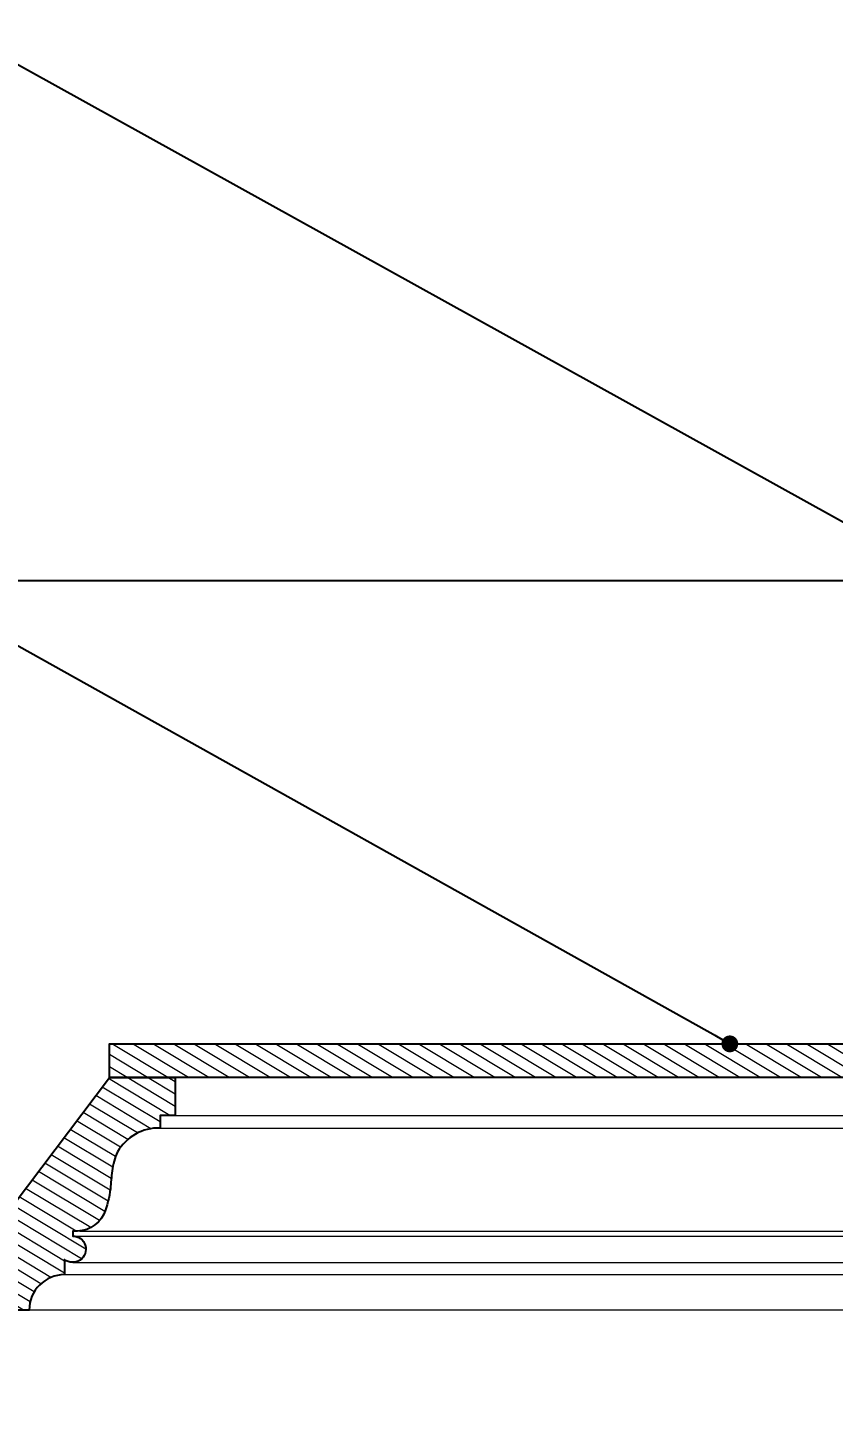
# Model space of a CAD drawing. Header units: inches. Extents: x 230831 to 416194, y 441295 to 526666.
# Drawn here: x 235203 to 235681, y 452349 to 453179 of the extents above; entities that cross this region are included whole.
import ezdxf

# ---------------------------------------------------------------- set-up
doc = ezdxf.new("R2010")
doc.units = ezdxf.units.IN
doc.header["$MEASUREMENT"] = 0
for name, color, linetype in [('A-DIMESNION-1', 7, 'Continuous'), ('CQ Grg Gypsum', 41, 'Continuous'), ('CQ section wall', 3, 'Continuous'), ('CQ_callout', 34, 'Continuous'), ('xref grd floor$2$CQ Wall hatch_CHB', 8, 'Continuous')]:
    doc.layers.add(name, color=color, linetype=linetype)
doc.layers.add('CQ gypsum 2', color=42, linetype='Continuous', lineweight=0)
doc.layers.add('CQ Gypsum Hatch', color=8, linetype='Continuous', lineweight=20)
doc.styles.get("Standard").update_dxf_attribs({"font": 'arial.ttf'})
doc.dimstyles.new('chester 25', dxfattribs={"dimscale": 0.25, "dimtxt": 150, "dimasz": 100, "dimexe": 10, "dimexo": 20, "dimgap": 80, "dimtad": 1, "dimdec": 0, "dimzin": 0, "dimdsep": 46, "dimtxsty": 'Standard', "dimblk": 'DOT', "dimcen": 50, "dimclrd": 1, "dimclre": 1, "dimclrt": 3, "dimadec": 0, "dimazin": 0, "dimtfac": 1, "dimtdec": 0, "dimtofl": 0, "dimtmove": 0, "dimatfit": 3, "dimfxl": 1, "dimtolj": 1, "dimtzin": 0, "dimlwd": -1, "dimarcsym": 0})
doc.dimstyles.get("Standard").update_dxf_attribs({"dimtxt": 0.18, "dimasz": 0.18, "dimexe": 0.18, "dimexo": 0.0625, "dimgap": 0.09, "dimtad": 0, "dimtih": 1, "dimtoh": 1, "dimdec": 4, "dimzin": 0, "dimdsep": 46, "dimtxsty": 'Standard', "dimcen": 0.09, "dimadec": 0, "dimazin": 0, "dimtfac": 1, "dimtdec": 4, "dimtofl": 0, "dimtmove": 0, "dimatfit": 3, "dimfxl": 1, "dimtolj": 1, "dimtzin": 0, "dimarcsym": 0})
pattern_1 = [(211.0285767170143, (0, 0), (3.221659560689484, -5.355689467754646), [])]

# ---------------------------------------------------------------- blocks, each defined once
blk = doc.blocks.new('SECTION A AND B')
at = {"layer": 'xref grd floor$2$CQ Wall hatch_CHB', "extrusion": (2.772420434295382e-08, -3.397086406510971e-09, 0.9999999999999997)}
h = blk.add_hatch(dxfattribs=at)
h.set_pattern_fill('AR-CONC', color=256, scale=10, angle=-13.97142328298568, style=0)
h.set_pattern_definition([(36.02857671701432, (-1.13686837721616e-13, 0), (68.08902030313811, -23.40695012282138), [7.5, -82.5]), (341.0285767170143, (-1.13686837721616e-13, 0), (4.696115536243854, 76.34393155101377), [6, -66]), (86.48002117701432, (5.674084953584043, -1.950579099106383), (72.78513543292053, 52.93698073081792), [6.374019199999999, -70.1142112]), (32.21277671701431, (4.828758459330061, 19.4083253203734), (99.57057156855136, -41.82951326026698), [11.25, -123.75]), (82.66421220701432, (13.12630211951353, 15.92253007405429), (114.2200327004979, 71.963769638355), [9.5610342, -105.171376]), (337.2127407070143, (4.828758459330061, 19.4083253203734), (114.2200326282029, 71.96376960434766), [9, -99.0000001]), (7.028576717014317, (13.3257315046842, 12.14186476061497), (48.20408439676903, -53.482391937558), [7.5, -82.5]), (312.0285767170143, (13.3257315046842, 12.14186476061497), (41.11958765836167, 64.49518506525843), [6, -66]), (57.48002145701431, (17.34273850980571, 7.684998795658815), (89.32367130771905, 11.0127931513372), [6.374019000000001, -70.1142112]), (23.52857671701431, (-1.13686837721616e-13, 0), (9.217332202968066, 32.01097604041664), [0, -65.19999999999999, 0, -67, 0, -66.25]), (353.5285767170143, (-1.13686837721616e-13, 0), (35.05129027384105, 31.92285780031193), [0, -38.2, 0, -63.7, 0, -25.25]), (313.5285767170143, (-21.64028273221652, 5.384065682153131), (51.25843738430945, -15.07725946313946), [0, -25, 0, -78, 0, -103.5]), (303.5285767170143, (-31.34444539240314, 7.798444911818211), (59.01024838598841, -4.365975426402727), [0, -32.5, 0, -51.8, 0, -73.5])])
h.paths.add_polyline_path([(234206.6824561684, 453817.1762365347), (234206.6824561684, 453567.1762365348), (236854.1733847183, 453567.1762365348), (236854.1733847183, 453817.1762365348)])
h.paths.add_polyline_path([(234206.6824561684, 449317.1762365348), (234206.6824561684, 449117.1762365348), (236854.1733847183, 449117.1762365348), (236854.1733847183, 449317.1762365348)])
h = blk.add_hatch(dxfattribs=at)
h.set_pattern_fill('ANSI31,_O', color=8, scale=150, angle=76.02857671701435)
h.set_pattern_definition([(121.0285767170143, (-1.13686837721616e-13, 0), (-16.06706840326394, -9.664978682068453), [])])
h.paths.add_polyline_path([(234504.1733847185, 453567.1762365348), (234404.1738281932, 453567.1762365348), (234404.1738281934, 452067.1762365347), (234504.1733847184, 452067.1185752425)])
h.paths.add_polyline_path([(236754.1732899436, 453567.1762365348), (236754.1732899436, 449317.1762365348), (236854.1733847183, 449317.1762365348), (236854.1733847183, 453567.1762365348)])
blk = doc.blocks.new('_Dot')
at = {"color": 0, "linetype": 'ByBlock', "lineweight": -2}
blk.add_line((-0.5, 0), (-1, 0), dxfattribs=at)
at = {"color": 0, "linetype": 'ByBlock', "const_width": 0.5}
blk.add_lwpolyline([(-0.25, 0, 1), (0.25, 0, 1)], format="xyb", close=True, dxfattribs=at)
blk = doc.blocks.new('*D219')
at = {"layer": 'A-DIMESNION-1', "color": 1, "lineweight": -2, "ltscale": 0.05, "transparency": 16777216}
for p, q in [((236321.5089353906, 452850.2154060968), (233364.0999054055, 452850.2154060968)), ((234831.8532837918, 449417.1538911526), (233364.0999054055, 449417.1538911526))]:
    blk.add_line(p, q, dxfattribs=at)
at = {"layer": 'A-DIMESNION-1', "color": 1, "ltscale": 0.05, "transparency": 16777216}
blk.add_line((233366.5999054055, 452825.2154060968), (233366.5999054055, 449442.1538911526), dxfattribs=at)
at = {"layer": 'Defpoints', "color": 0, "linetype": 'Continuous', "ltscale": 0.05, "transparency": 16777216}
for p in [(236326.5089353906, 452850.2154060968, 0.0002310137692535668), (233366.5999054055, 449417.1538911526), (234836.8532837918, 449417.1538911525, -2.213903546725328e-07)]:
    blk.add_point(p, dxfattribs=at)
at = {"layer": 'A-DIMESNION-1', "color": 1, "linetype": 'Continuous', "ltscale": 0.05, "transparency": 16777216, "xscale": 25, "yscale": 25, "zscale": 25}
for p, rotation in [((233366.5999054055, 452850.2154060968), 90), ((233366.5999054055, 449417.1538911526), 270)]:
    blk.add_blockref('_Dot', p, dxfattribs=dict(at, rotation=rotation))
at = {"layer": 'A-DIMESNION-1', "color": 3, "linetype": 'Continuous', "ltscale": 0.05, "transparency": 16777216, "insert": (233327.4406284614, 451133.6846486247), "char_height": 37.5, "attachment_point": 5, "rotation": 90.00000000000001}
blk.add_mtext('\\A1;3433', dxfattribs=at)
blk = doc.blocks.new('section ceiling a and b')
at = {"layer": 'CQ Gypsum Hatch'}
h = blk.add_hatch(dxfattribs=at)
h.set_pattern_fill('ANSI31', color=256, scale=50, angle=166.0285767170143, style=0)
h.set_pattern_definition(pattern_1)
h.paths.add_polyline_path([(157258.9229848189, 36401.44602513051), (157995.7102610377, 36401.44435781019), (157995.7102610378, 36421.444357812), (157258.9229848189, 36421.44602565636)])
h = blk.add_hatch(dxfattribs=at)
h.set_pattern_fill('ANSI31', color=256, scale=50, angle=166.0285767170143, style=0)
h.set_pattern_definition(pattern_1)
edge = h.paths.add_edge_path()
edge.add_arc((158022.3166229481, 36263.40425630187), 21, -2.2737367544323206e-12, 90, ccw=False)
edge.add_line((158043.3166229481, 36263.40425630187), (158092.3166229481, 36263.40425630187))
edge.add_line((158092.3166229481, 36263.40425630187), (158092.3166229481, 36283.40425630187))
edge.add_line((158092.3166229481, 36283.40425630187), (158112.3166229481, 36283.40425630187))
edge.add_line((158112.3166229482, 36283.40425630187), (158112.3166225071, 36326.44435842511))
edge.add_line((158112.316622507, 36326.4443584251), (158052.3166229481, 36326.4443578102))
edge.add_line((158052.3166229483, 36326.44435781019), (157995.7102610376, 36401.44435781021))
edge.add_line((157995.7102610376, 36401.44435781025), (157956.6384096705, 36401.44435781208))
edge.add_line((157956.6384096705, 36401.44435781206), (157956.6384096705, 36378.94435781025))
edge.add_line((157956.6384096704, 36378.94435781025), (157965.6384096704, 36378.94435781025))
edge.add_line((157965.6384096705, 36378.94435781025), (157965.6384096705, 36371.44435781024))
edge.add_arc((157966.5269486951, 36343.50823277532), 27.95025194104477, 29.519025341355814, 91.8217408189401, ccw=False)
edge.add_arc((157958.3869741295, 36341.8678555899), 35.93479784867257, 6.527251481722715, 25.396680804682887, ccw=False)
edge.add_arc((157662.7958070575, 36307.80450232368), 333.4821786609712, 4.751447811112314, 6.568657367758419, ccw=False)
edge.add_arc((158048.2930958544, 36341.16891511763), 53.47024035375853, 186.1635720952399, 202.8448179782434)
edge.add_arc((158015.3125313123, 36328.27734397881), 18.09530210375618, 205.771492876495, 276.8309702012117)
edge.add_line((158017.4647988601, 36310.31049387564), (158017.4647988601, 36307.31049387562))
edge.add_arc((158017.4647988601, 36299.51098522748), 7.79950864818192, 90.00000000000001, 308.4673023859826)
edge.add_line((158022.3166229481, 36293.40425630182), (158022.3166229481, 36284.40425630188))
at = {"layer": 'CQ Grg Gypsum', "elevation": -1.137237648599597e-06}
blk.add_lwpolyline([(157258.9229848189, 36401.44602513051), (157995.7102610377, 36401.44435781019), (157995.7102610378, 36421.444357812), (157258.9229848189, 36421.44602565636)], close=True, dxfattribs=at)
at = {"layer": 'CQ Grg Gypsum', "elevation": -1.466518336030662e-07}
blk.add_lwpolyline([(158022.3166229482, 36284.40425630176, -0.4142135623731066), (158043.3166229482, 36263.40425630176), (158092.3166229482, 36263.40425630176), (158092.3166229482, 36283.40425630176), (158112.3166229483, 36283.40425630176), (158112.3166225071, 36326.44435842498), (158052.3166229485, 36326.44435781008), (157995.7102610378, 36401.44435781013), (157956.6384096706, 36401.44435781194), (157956.6384096706, 36378.94435781013), (157965.6384096706, 36378.94435781013), (157965.6384096706, 36371.44435781013, -0.278747496337859), (157990.8490381429, 36357.27967236855, -0.0825199636140551), (157994.0888390491, 36345.95277146332, -0.0079292386621575), (157995.1319440959, 36335.42796160997, 0.0729144724568153), (157999.0170747008, 36320.40981246956, 0.32038865801881), (158017.4647988602, 36310.31049387553), (158017.4647988602, 36307.31049387559, 1.408012182039748), (158022.3166229482, 36293.4042563017)], format="xyb", close=True, dxfattribs=at)

msp = doc.modelspace()

# ---------------------------------------------------------------- linework, layer by layer
at = {"layer": 'CQ gypsum 2', "extrusion": (2.772420434295382e-08, -3.397086406510971e-09, 0.9999999999999997)}
for p, q in [((235290.6791341417, 452532.714670496, 0.001330890221583523), (235958.3227076262, 452532.7146704961, 0.001312380334723981)), ((235281.6791341416, 452525.214670496, 0.001331114261274565), (235960.1507276463, 452525.2146704961, 0.001312304176175349)), ((235229.852744952, 452461.0808065615, 0.001332333238401443), (236010.1490968158, 452461.0808065615, 0.001310700142894309)), ((235234.1572847123, 452464.0808065615, 0.001332224089720747), (236010.1490968159, 452464.0808065615, 0.001310710334153528)), ((235229.8556970384, 452445.4817892651, 0.001332280165347585), (236015.000920904, 452445.4817892651, 0.001310512638722241)), ((235225.000920864, 452438.1745689876, 0.001332389936895609), (236015.2654983191, 452438.1745689877, 0.001310480480265247)), ((236055.9597101056, 452417.1745689876, 0.001309280926807567), (235204.000920864, 452417.1745689877, 0.001332900806372273))]:
    msp.add_line(p, q, dxfattribs=at)
at = {"layer": 'CQ gypsum 2', "elevation": 0.0003581055442671624}
msp.add_lwpolyline([(235134.9180727653, 452417.2205928719), (236130.0057227931, 452417.2362239471), (236130.0057227931, 449567.0869789211), (235134.9180727653, 449567.0713478459)], close=True, dxfattribs=at)

# ---------------------------------------------------------------- block references
at = {"layer": 'CQ Grg Gypsum', "lineweight": 0, "extrusion": (2.772420434295382e-08, -3.397086406510971e-09, 0.9999999999999997), "xscale": -1}
msp.add_blockref('section ceiling a and b', (393247.317543812, 416153.770312127, 0.006316991008215804), dxfattribs=at)
at = {"layer": 'CQ section wall'}
msp.add_blockref('SECTION A AND B', (610.7446880468051, 0, 0.0002905160519317026), dxfattribs=at)

# ---------------------------------------------------------------- dimensions: what is measured, and where the dimension line sits
at = {"layer": 'A-DIMESNION-1', "color": 64, "linetype": 'Continuous', "ltscale": 0.05}
dim = msp.add_linear_dim(base=(233366.5999054055, 449417.1538911526, 0.001072237472688593), p1=(236326.5089353906, 452850.2154060968, 0.00130325124194216), p2=(234836.8532837917, 449417.1538911525, 0.001072016082333921), angle=90, dimstyle='chester 25', dxfattribs=at)
dim.commit()
dim.dimension.update_dxf_attribs({"geometry": '*D219', "text_midpoint": (233327.4406284614, 451133.6846486247, 0.001072237472688593)})

# ---------------------------------------------------------------- leaders
at = {"layer": 'CQ_callout'}
for points in [[(236352.6299369101, 452850.2154213122, 0.0003581055442671624), (235392.5211479818, 453349.3356748924, 0.0003581055442671624), (234696.1578805514, 453349.3356748925, 0.0003581055442671624)], [(236236.6354684464, 452580.2153500454, 0.0003581055442671624), (235184.6179289854, 453163.5891823588, 0.0003581055442671624), (234696.1578805514, 453163.5891823589, 0.0003581055442671624)], [(235621.4887017466, 452003.5223591764), (234685.3491622374, 452408.1445949727), (234502.6378140283, 452408.1445949727)]]:
    msp.add_leader(points, dimstyle='Standard', override={"dimasz": 10, "dimldrblk": 'Dot', "dimfxl": 0.1, "dimarcsym": 2}, dxfattribs=at)
at = {"layer": 'CQ_callout', "annotation_type": 0, "has_hookline": 1, "hookline_direction": 1, "text_width": 438.5118306351184}
msp.add_leader([(235620.0009208838, 452575.2155038612, 0.001320913830261599), (234989.1520156053, 452927.8535987017, 0.001320913830261599), (234834.4635400366, 452927.8535987017, 0.001320913830261599)], dimstyle='Standard', override={"dimasz": 10, "dimldrblk": 'Dot', "dimfxl": 0.1, "dimarcsym": 2}, dxfattribs=at)

doc.saveas('drawing.dxf')
